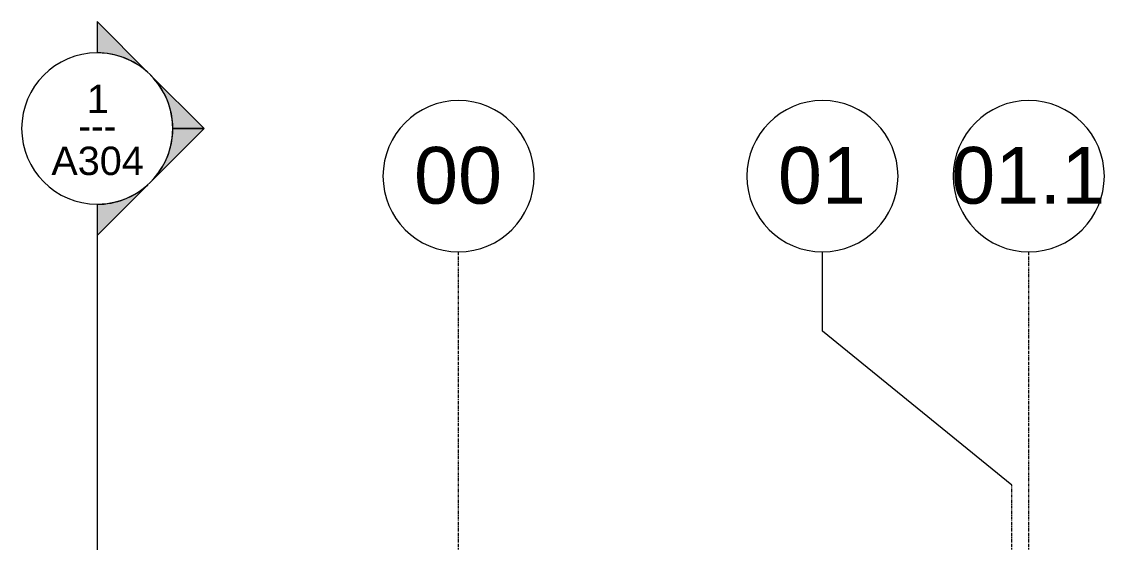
# Model space of a CAD drawing. Header units: inches. Extents: x -3276 to -1807, y 8217 to 9015.
# Drawn here: x -2781.8 to -2609.9, y 8932.6 to 9015.2 of the extents above; entities that cross this region are included whole.
import ezdxf

# ---------------------------------------------------------------- set-up
doc = ezdxf.new("R2010")
doc.units = ezdxf.units.IN
doc.header["$MEASUREMENT"] = 0
doc.linetypes.add('Grid Line 1_2_', pattern=[0.875, 0.5, -0.125, 0.125, -0.125])
for name, color, linetype, lineweight in [('G-ANNO-SYMB-1', 111, 'Continuous', 9), ('S-GRID', 1, 'Continuous', 9), ('S-GRID-1', 1, 'Grid Line 1_2_', 9), ('S-GRID-IDEN', 1, 'Continuous', 9)]:
    doc.layers.add(name, color=color, linetype=linetype, lineweight=lineweight)
doc.styles.add('Arial_1', font='arial.ttf', dxfattribs={"height": 9})
doc.styles.add('Arial_2', font='arial.ttf', dxfattribs={"height": 4.5})
doc.styles.add('Century Gothic_1', font='ufonts.com_century-gothic.ttf', dxfattribs={"height": 4.5})

# ---------------------------------------------------------------- blocks, each defined once
blk = doc.blocks.new('Grid - Grid Head - Circle-50561-FLOOR PLAN - 1ST FLOOR')
at = {"layer": 'S-GRID-IDEN'}
for start, end in [(360, 180), (180, 360)]:
    blk.add_arc((0, 0), 0.25, start, end, dxfattribs=at)
blk = doc.blocks.new('Section - Section Head - Filled-22785-FLOOR PLAN - 1ST FLOOR')
at = {"layer": 'G-ANNO-SYMB-1'}
h = blk.add_hatch(color=256, dxfattribs=at)
edge = h.paths.add_edge_path(flags=0)
edge.add_line((-0.4268, 0.1768), (-0.25, 0.3536))
edge.add_line((-0.25, 0.3536), (-0.25, 0.25))
edge.add_arc((-0.25, 0), 0.25, 90, 135)
h = blk.add_hatch(color=256, dxfattribs=at)
edge = h.paths.add_edge_path(flags=0)
edge.add_arc((-0.25, 0), 0.25, 45, 90)
edge.add_line((-0.25, 0.25), (-0.25, 0.3536))
edge.add_line((-0.25, 0.3536), (-0.0732, 0.1768))
h = blk.add_hatch(color=256, dxfattribs=at)
edge = h.paths.add_edge_path(flags=0)
edge.add_arc((-0.25, 0), 0.2503, 137.9216, 180)
edge.add_line((-0.5003, 0), (-0.6036, 0))
edge.add_line((-0.6036, 0), (-0.4358, 0.1678))
h = blk.add_hatch(color=256, dxfattribs=at)
edge = h.paths.add_edge_path(flags=0)
edge.add_line((-0.0642, 0.1678), (0.1036, 0))
edge.add_line((0.1036, 0), (0.0003, 0))
edge.add_arc((-0.25, 0), 0.2503, 0, 42.0784)
for p, q in [((-0.25, 0.3536), (-0.4268, 0.1768)), ((-0.25, 0.25), (-0.25, 0.3536)), ((-0.0732, 0.1768), (-0.25, 0.3536)), ((-0.25, 0.3536), (-0.25, 0.25)), ((-0.4358, 0.1678), (-0.6036, 0)), ((0.1036, 0), (-0.0642, 0.1678)), ((-0.6036, 0), (-0.5003, 0)), ((0.0003, 0), (0.1036, 0))]:
    blk.add_line(p, q, dxfattribs=at)
for centre, radius, start, end in [((-0.2503, 0), 0.25, 360, 180), ((-0.25, 0), 0.25, 90, 135), ((-0.25, 0), 0.25, 45, 90), ((-0.25, 0), 0.2503, 137.9216, 180), ((-0.25, 0), 0.2503, 0, 42.0784), ((-0.2503, 0), 0.25, 180, 360)]:
    blk.add_arc(centre, radius, start, end, dxfattribs=at)

msp = doc.modelspace()

# ---------------------------------------------------------------- linework, layer by layer
at = {"layer": 'G-ANNO-SYMB-1'}
msp.add_line((-2769.84056, 8986.27216), (-2769.84056, 8246.43536), dxfattribs=at)
at = {"layer": 'S-GRID'}
for p, q in [((-2654.66771, 8966.10793), (-2654.66771, 8978.71797)), ((-2624.58668, 8941.6948), (-2654.66771, 8966.10793))]:
    msp.add_line(p, q, dxfattribs=at)
at = {"layer": 'S-GRID-1'}
for p, q in [((-2712.46168, 8289.59722), (-2712.46168, 8978.71797)), ((-2621.89918, 8289.59722), (-2621.89918, 8978.71797)), ((-2624.58668, 8289.59722), (-2624.58668, 8941.6948))]:
    msp.add_line(p, q, dxfattribs=at)

# ---------------------------------------------------------------- block references
at = {"layer": 'G-ANNO-SYMB-1', "xscale": 47.99999999999997, "yscale": 47.99999999999997, "zscale": 47.99999999999997, "rotation": 269.9999999999995}
msp.add_blockref('Section - Section Head - Filled-22785-FLOOR PLAN - 1ST FLOOR', (-2769.84056, 8986.27216), dxfattribs=at)
at = {"layer": 'S-GRID-IDEN', "xscale": 47.99999999999997, "yscale": 47.99999999999997, "zscale": 47.99999999999997}
for p in [(-2712.46168, 8990.71797), (-2654.66771, 8990.71797), (-2621.89918, 8990.71797)]:
    msp.add_blockref('Grid - Grid Head - Circle-50561-FLOOR PLAN - 1ST FLOOR', p, dxfattribs=at)

# ---------------------------------------------------------------- texts
at = {"layer": 'G-ANNO-SYMB-1', "char_height": 4.5, "attachment_point": 1}
for s, insert, width, style in [('1', (-2771.50105, 9005.22648), 4.242, 'Arial_2'), ('---', (-2772.8267, 9000.97314), 7.7265, 'Century Gothic_1'), ('A304', (-2777.1231, 8995.40836), 17.877, 'Arial_2')]:
    msp.add_mtext(s, dxfattribs=dict(at, insert=insert, width=width, style=style))
at = {"layer": 'S-GRID-IDEN', "char_height": 9, "attachment_point": 1, "style": 'Arial_1'}
for s, insert, width in [('00', (-2719.53171, 8995.36194), 16.968), ('01', (-2661.73773, 8995.36194), 16.968), ('01.1', (-2634.2133, 8995.36194), 29.694)]:
    msp.add_mtext(s, dxfattribs=dict(at, insert=insert, width=width))

doc.saveas('drawing.dxf')
